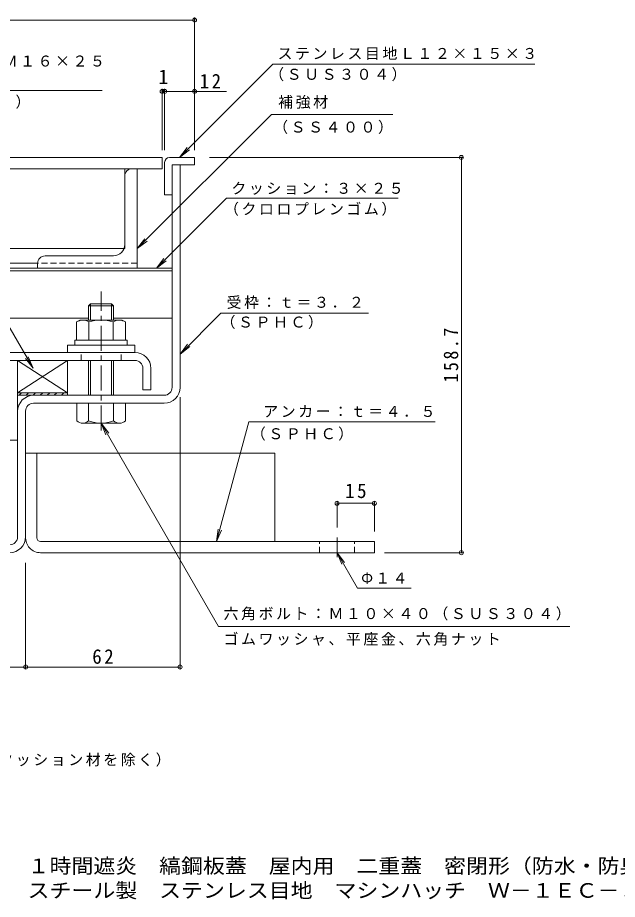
# Model space of a CAD drawing. Units: millimetres at full size. Extents: x -472 to 546, y -392 to 378.
# Drawn here: x -104 to 136.7, y -392.4 to -38.4 of the extents above; entities that cross this region are included whole.
import ezdxf
from ezdxf.enums import TextEntityAlignment as Align

# ---------------------------------------------------------------- set-up
doc = ezdxf.new("R2010")
doc.units = ezdxf.units.MM
doc.header["$LTSCALE"] = 2
doc.header["$PDMODE"] = 32
doc.header["$PDSIZE"] = 1.6
doc.linetypes.add('CHAIN1', pattern=[8, 5, -1, 1, -1])
doc.linetypes.add('DASHED1', pattern=[1.8, 1.2, -0.6])
for name, color, linetype, lineweight in [('D-1', 2, 'Continuous', 9), ('D-2', 3, 'Continuous', 9), ('D-3', 4, 'Continuous', 9), ('D-5', 7, 'Continuous', 9), ('D-6', 6, 'Continuous', 9), ('D-7', 5, 'Continuous', 5), ('D-8', 5, 'Continuous', 5), ('D-9', 134, 'Continuous', 5), ('D-A', 3, 'Continuous', 9), ('D-B', 2, 'Continuous', 9), ('D-C', 7, 'Continuous', 9), ('D-E', 3, 'Continuous', 9), ('D-F', 7, 'Continuous', 9), ('F-5_F-5ﾚｲﾔ', 7, 'Continuous', 9)]:
    doc.layers.add(name, color=color, linetype=linetype, lineweight=lineweight)
doc.styles.add('ＭＳ ゴシック', font='')
doc.styles.get('ＭＳ ゴシック').set_extended_font_data('MS Gothic')

msp = doc.modelspace()

# ---------------------------------------------------------------- linework, layer by layer
at = {"layer": 'D-1'}
for p, q in [((-42.021, -97.546), (-38.821, -97.546)), ((-42.021, -186.847), (-42.021, -97.546)), ((-38.821, -97.546), (-38.821, -186.847)), ((-45.221, -190.047), (-97.62, -190.047)), ((-75.52, -193.247), (-97.62, -193.247)), ((-65.52, -193.247), (-45.221, -193.247)), ((-104.02, -246.847), (-104.02, -196.447)), ((-100.82, -196.447), (-100.82, -246.847))]:
    msp.add_line(p, q, dxfattribs=at)
for centre, radius, start, end in [((-45.221, -186.847), 6.4, 270, 0), ((-45.221, -186.847), 3.2, 270, 0), ((-97.62, -196.447), 6.4, 90, 180), ((-97.62, -196.447), 3.2, 90, 180), ((-107.22, -246.847), 3.2, 270, 0), ((-107.22, -246.847), 6.4, 270, 0)]:
    msp.add_arc(centre, radius, start, end, dxfattribs=at)
at = {"layer": 'D-2'}
for p, q in [((-399.172, -94.546), (-46.021, -94.546)), ((-46.021, -94.546), (-46.021, -99.046)), ((-399.172, -99.046), (-46.021, -99.046))]:
    msp.add_line(p, q, dxfattribs=at)
at = {"layer": 'D-3'}
for p, q in [((-43.021, -94.546), (-33.021, -94.546)), ((-33.021, -94.546), (-33.021, -97.546)), ((-33.021, -97.546), (-42.021, -97.546)), ((-42.021, -97.546), (-42.021, -109.546))]:
    msp.add_line(p, q, dxfattribs=at)
msp.add_lwpolyline([(-45.021, -96.546), (-45.021, -109.546), (-42.021, -109.546)], dxfattribs=at)
msp.add_arc((-43.021, -96.546), 2, 90, 180, dxfattribs=at)
at = {"layer": 'D-5'}
for p, q in [((-1.535, -57.066), (103.633, -57.066)), ((-70.077, -67.596), (-153.474, -67.596)), ((-2.184, -77.297), (-56.021, -131.135)), ((46.527, -77.297), (-2.184, -77.297)), ((-39.015, -94.546), (-35.048, -91.503)), ((-20.139, -110.844), (-48.341, -139.045)), ((-20.139, -110.844), (48.768, -110.844)), ((-134.888, -115.046), (-97.848, -179.201)), ((-56.021, -131.135), (-52.977, -127.168)), ((-56.021, -131.135), (-52.054, -128.091)), ((-48.341, -139.045), (-45.297, -135.079)), ((-48.341, -139.045), (-44.374, -136.002)), ((-22.439, -157.093), (36.829, -157.093)), ((-38.821, -173.475), (-34.854, -170.432)), ((-97.848, -179.201), (-100.892, -175.234)), ((-97.848, -179.201), (-99.761, -174.582)), ((-70.52, -201.247), (-68.607, -205.867)), ((-11.245, -200.629), (-24.139, -248.747)), ((-11.245, -200.629), (63.562, -200.629)), ((-24.139, -248.747), (-23.486, -243.79)), ((-24.139, -248.747), (-22.225, -244.128)), ((24.18, -253.247), (32.402, -267.489)), ((24.18, -253.247), (26.093, -257.867)), ((24.18, -253.247), (27.223, -257.214)), ((32.402, -267.489), (54.013, -267.489)), ((-23.398, -282.866), (117.576, -282.866))]:
    msp.add_line(p, q, dxfattribs=at)
for points in [[(-1.535, -57.066), (-39.015, -94.546), (-35.971, -90.58)], [(-22.439, -157.093), (-38.821, -173.475), (-35.777, -169.509)], [(-23.398, -282.866), (-70.52, -201.247), (-67.477, -205.214)]]:
    msp.add_lwpolyline(points, dxfattribs=at)
at = {"layer": 'D-6'}
for p, q in [((-42.021, -140.046), (-210.821, -140.046)), ((-42.021, -139.046), (-204.821, -139.046)), ((-193.571, -159.046), (-75.52, -159.046)), ((-65.52, -159.046), (-42.021, -159.046)), ((-84.02, -176.047), (-104.02, -189.047)), ((-104.02, -176.047), (-104.02, -189.047)), ((-84.02, -189.047), (-104.02, -189.047))]:
    msp.add_line(p, q, dxfattribs=at)
at = {"layer": 'D-6', "color": 134, "lineweight": 5}
msp.add_line((-104.02, -176.047), (-107.021, -176.047), dxfattribs=at)
msp.add_lwpolyline([(-104.02, -176.047), (-104.02, -208.047), (-107.021, -208.047)], dxfattribs=at)
at = {"layer": 'D-6'}
msp.add_lwpolyline([(-84.02, -189.047), (-84.02, -176.047), (-104.02, -176.047)], close=True, dxfattribs=at)
at = {"layer": 'D-7', "linetype": 'CHAIN1'}
msp.add_line((-70.52, -204.125), (-70.52, -148.395), dxfattribs=at)
at = {"layer": 'D-7'}
for p, q in [((-74.708, -153.247), (-75.52, -154.059)), ((-65.52, -154.059), (-75.52, -154.059)), ((-75.52, -159.847), (-75.52, -154.059)), ((-66.332, -153.247), (-74.708, -153.247)), ((-74.708, -159.847), (-74.708, -153.247)), ((-66.332, -153.247), (-65.52, -154.059)), ((-66.332, -159.847), (-66.332, -153.247)), ((-65.52, -154.059), (-65.52, -159.847)), ((-75.52, -190.047), (-75.52, -176.047)), ((-74.708, -190.047), (-74.708, -176.047)), ((-66.332, -190.047), (-66.332, -176.047)), ((-65.52, -176.047), (-65.52, -190.047)), ((-80.32, -200.352), (-80.32, -193.247)), ((-60.72, -193.247), (-80.32, -193.247)), ((-75.52, -200.352), (-75.52, -193.247)), ((-65.52, -193.247), (-65.52, -200.352)), ((-60.72, -200.352), (-60.72, -193.247)), ((-63.12, -201.247), (-77.92, -201.247))]:
    msp.add_line(p, q, dxfattribs=at)
at = {"layer": 'D-7', "color": 2, "lineweight": 9}
for p, q in [((-80.335, -160.606), (-79.02, -159.847)), ((-80.335, -160.606), (-80.335, -167.847)), ((-62.02, -159.847), (-79.02, -159.847)), ((-75.428, -160.606), (-75.428, -167.847)), ((-65.613, -160.606), (-65.613, -167.847))]:
    msp.add_line(p, q, dxfattribs=at)
at = {"layer": 'D-7', "color": 134}
for p, q in [((-84.02, -169.847), (-84.02, -172.847)), ((-84.02, -169.847), (-57.02, -169.847)), ((-57.02, -169.847), (-57.02, -172.847)), ((-84.02, -172.847), (-57.02, -172.847))]:
    msp.add_line(p, q, dxfattribs=at)
at = {"layer": 'D-7', "color": 6, "lineweight": 9}
for p, q in [((-81.02, -167.847), (-81.02, -169.847)), ((-81.02, -169.847), (-60.02, -169.847))]:
    msp.add_line(p, q, dxfattribs=at)
at = {"layer": 'D-7', "color": 2, "lineweight": 9}
msp.add_lwpolyline([(-62.02, -159.847), (-60.705, -160.606), (-60.705, -167.847), (-80.335, -167.847)], dxfattribs=at)
at = {"layer": 'D-7', "color": 6, "lineweight": 9}
msp.add_lwpolyline([(-81.02, -167.847), (-60.02, -167.847), (-60.02, -169.847)], dxfattribs=at)
at = {"layer": 'D-7', "color": 2, "lineweight": 9}
for centre, radius, start, end in [((-77.439, -165.623), 5.793, 94.38438, 120), ((-78.035, -164.687), 4.842, 57.42749, 88.18784), ((-70.52, -176.088), 16.241, 72.41188, 107.5881), ((-63.006, -164.687), 4.842, 91.81215, 122.57249), ((-63.602, -165.623), 5.793, 59.99998, 85.6156)]:
    msp.add_arc(centre, radius, start, end, dxfattribs=at)
at = {"layer": 'D-7'}
for centre, radius, start, end in [((-77.92, -197.581), 3.666, 229.1022, 310.89809), ((-70.52, -186.832), 14.416, 249.70546, 290.29454), ((-63.12, -197.581), 3.666, 229.10191, 310.8978)]:
    msp.add_arc(centre, radius, start, end, dxfattribs=at)
at = {"layer": 'D-8'}
for p, q in [((-393.521, -99.046), (-56.021, -99.046)), ((-56.021, -99.046), (-56.021, -137.046)), ((-96.021, -137.046), (-204.821, -137.046))]:
    msp.add_line(p, q, dxfattribs=at)
at = {"layer": 'D-8', "linetype": 'DASHED1'}
msp.add_line((-56.021, -137.046), (-96.021, -137.046), dxfattribs=at)
at = {"layer": 'D-9'}
for p, q in [((-58.021, -99.046), (-56.021, -99.046)), ((-61.021, -102.046), (-61.021, -129.546)), ((-65.521, -134.046), (-93.021, -134.046))]:
    msp.add_line(p, q, dxfattribs=at)
msp.add_lwpolyline([(-96.021, -137.046), (-96.021, -139.046), (-56.021, -139.046), (-56.021, -99.046)], dxfattribs=at)
for centre, radius, start, end in [((-58.021, -102.046), 3, 90, 180), ((-65.521, -129.546), 4.5, 270, 0), ((-93.021, -137.046), 3, 90, 180)]:
    msp.add_arc(centre, radius, start, end, dxfattribs=at)
at = {"layer": 'D-A'}
for p, q in [((-56.92, -172.847), (-398.123, -172.847)), ((-56.92, -176.047), (-401.323, -176.047)), ((-53.72, -179.247), (-53.72, -187.847)), ((-50.52, -179.247), (-50.52, -187.847)), ((-53.72, -187.847), (-50.52, -187.847))]:
    msp.add_line(p, q, dxfattribs=at)
at = {"layer": 'D-A', "linetype": 'DASHED1'}
for p, q in [((-78.521, -176.047), (-78.521, -172.847)), ((-62.52, -176.047), (-62.52, -172.847))]:
    msp.add_line(p, q, dxfattribs=at)
at = {"layer": 'D-A'}
for radius in [6.4, 3.2]:
    msp.add_arc((-56.92, -179.247), radius, 0, 90, dxfattribs=at)
at = {"layer": 'D-B', "color": 4}
for p, q in [((-388.521, -99.046), (-61.021, -99.046)), ((-61.021, -99.046), (-61.021, -131.046)), ((-61.021, -131.046), (-388.521, -131.046))]:
    msp.add_line(p, q, dxfattribs=at)
at = {"layer": 'D-C'}
for p, q in [((-103.45, -190.047), (-102.45, -189.047)), ((-100.622, -190.047), (-99.622, -189.047)), ((-97.794, -190.047), (-96.794, -189.047)), ((-94.965, -190.047), (-93.965, -189.047)), ((-92.137, -190.047), (-91.137, -189.047)), ((-89.308, -190.047), (-88.308, -189.047)), ((-86.48, -190.047), (-85.48, -189.047))]:
    msp.add_line(p, q, dxfattribs=at)
msp.add_lwpolyline([(-84.02, -189.047), (-84.02, -190.047), (-104.02, -190.047), (-104.02, -189.047)], close=True, dxfattribs=at)
at = {"layer": 'D-E'}
for p, q in [((-100.82, -213.246), (-100.82, -246.847)), ((-100.82, -213.246), (-96.32, -213.246)), ((-96.32, -247.247), (-96.32, -213.246)), ((-94.82, -248.747), (39.18, -248.747)), ((39.18, -248.747), (39.18, -253.247)), ((39.18, -253.247), (-94.82, -253.247))]:
    msp.add_line(p, q, dxfattribs=at)
at = {"layer": 'D-E', "linetype": 'CHAIN1'}
msp.add_line((24.18, -254.994), (24.18, -247.104), dxfattribs=at)
at = {"layer": 'D-E', "linetype": 'DASHED1'}
for p, q in [((17.18, -253.247), (17.18, -248.747)), ((31.18, -253.247), (31.18, -248.747))]:
    msp.add_line(p, q, dxfattribs=at)
at = {"layer": 'D-E'}
msp.add_lwpolyline([(-96.32, -213.246), (-0.82, -213.246), (-0.82, -248.747)], dxfattribs=at)
for radius, start in [(6, 176.17647), (1.5, 180.00027)]:
    msp.add_arc((-94.82, -247.247), radius, start, 270, dxfattribs=at)
at = {"layer": 'D-F'}
for p, q in [((-33.021, -91.546), (-33.021, -38.394)), ((-33.021, -39.394), (-399.172, -39.394)), ((-46.021, -91.546), (-46.021, -67.021)), ((-45.021, -91.546), (-45.021, -67.021)), ((-46.021, -68.021), (-45.021, -68.021)), ((-45.021, -68.021), (-20.151, -68.021)), ((74.705, -94.546), (-27.02, -94.546)), ((74.105, -253.247), (74.105, -94.546)), ((-38.821, -299.74), (-38.821, -190.847)), ((24.18, -232.786), (24.18, -243.104)), ((24.18, -233.386), (39.18, -233.386)), ((39.18, -232.786), (39.18, -244.747)), ((74.705, -253.247), (43.18, -253.247)), ((-100.807, -299.74), (-100.807, -257.247)), ((-154.021, -299.14), (-100.807, -299.14)), ((-100.807, -299.14), (-38.821, -299.14))]:
    msp.add_line(p, q, dxfattribs=at)
for p in [(-33.021, -39.394), (-46.021, -68.021), (-45.021, -68.021), (-33.021, -68.021), (74.105, -94.546), (24.18, -233.386), (39.18, -233.386), (74.105, -253.247), (-100.807, -299.14), (-38.821, -299.14)]:
    msp.add_point(p, dxfattribs=at)

# ---------------------------------------------------------------- texts
at = {"layer": 'D-5', "char_height": 4.399, "attachment_point": 7, "style": 'ＭＳ ゴシック'}
for s, insert in [('\\T1.17;六角ボルト：Ｍ１６×２５', (-152.168, -58.526)), ('\\T1.17;ステンレス目地Ｌ１２×１５×３', (0.303, -55.433)), ('\\T1.17;（ＳＵＳ３０４）', (-3.064, -63.921)), ('\\T1.17;（ＳＵＳ３０４）', (-154.03, -74.982)), ('\\T1.17;補強材', (0.567, -75.002)), ('\\T1.17;（ＳＳ４００）', (-1.473, -85.107)), ('\\T1.17;クッション：３×２５', (-18.229, -109.579)), ('\\T1.17;（クロロプレンゴム）', (-21.192, -117.999)), ('\\T1.17;受枠：ｔ＝３．２', (-20.139, -155.382)), ('\\T1.17;（ＳＰＨＣ）', (-22.571, -163.411)), ('\\T1.17;アンカー：ｔ＝４．５', (-5.438, -198.925)), ('\\T1.17;（ＳＰＨＣ）', (-10.434, -208.245)), ('\\T1.17;Φ１４', (33.863, -265.785)), ('\\T1.17;六角ボルト：Ｍ１０×４０（ＳＵＳ３０４）', (-21.369, -280.462)), ('\\T1.17;ゴムワッシャ、平座金、六角ナット', (-21.369, -290.627)), ('\\T1.17;表面処理：下塗り＋焼付塗装（ダークブラウン）（但し目地、把手、パッキン、クッション材を除く）', (-364.52, -339.12))]:
    msp.add_mtext(s, dxfattribs=dict(at, insert=insert))
at = {"layer": 'D-F', "color": 2, "style": 'ＭＳ ゴシック'}
msp.add_text('1', height=5.865, dxfattribs=at).set_placement((-47.521, -66.821), align=Align.BOTTOM_LEFT)
at = {"layer": 'D-F', "color": 2, "char_height": 5.865, "attachment_point": 7, "style": 'ＭＳ ゴシック'}
for s, insert in [('\\T1.27;\\W0.95;12', (-30.966, -66.821)), ('\\T1.27;\\W0.95;15', (27.43, -231.386)), ('\\T1.27;\\W0.95;62', (-74.064, -297.94))]:
    msp.add_mtext(s, dxfattribs=dict(at, insert=insert))
at = {"layer": 'D-F', "color": 2, "insert": (72.905, -184.897), "char_height": 5.865, "attachment_point": 7, "rotation": 90, "style": 'ＭＳ ゴシック'}
msp.add_mtext('\\T1.28;\\W0.9;158.7', dxfattribs=at)
at = {"layer": 'F-5_F-5ﾚｲﾔ', "color": 2, "style": 'ＭＳ ゴシック', "width": 1.1}
for s, p in [('１時間遮炎\u3000縞鋼板蓋\u3000屋内用\u3000二重蓋\u3000密閉形（防水・防臭形）', (-100.021, -383.701)), ('スチール製\u3000ステンレス目地\u3000マシンハッチ\u3000Ｗ－１ＥＣ－５００×５００－Ｌ', (-100.021, -393.542))]:
    msp.add_text(s, height=5.865, dxfattribs=at).set_placement(p, align=Align.BOTTOM_LEFT)

doc.saveas('drawing.dxf')
